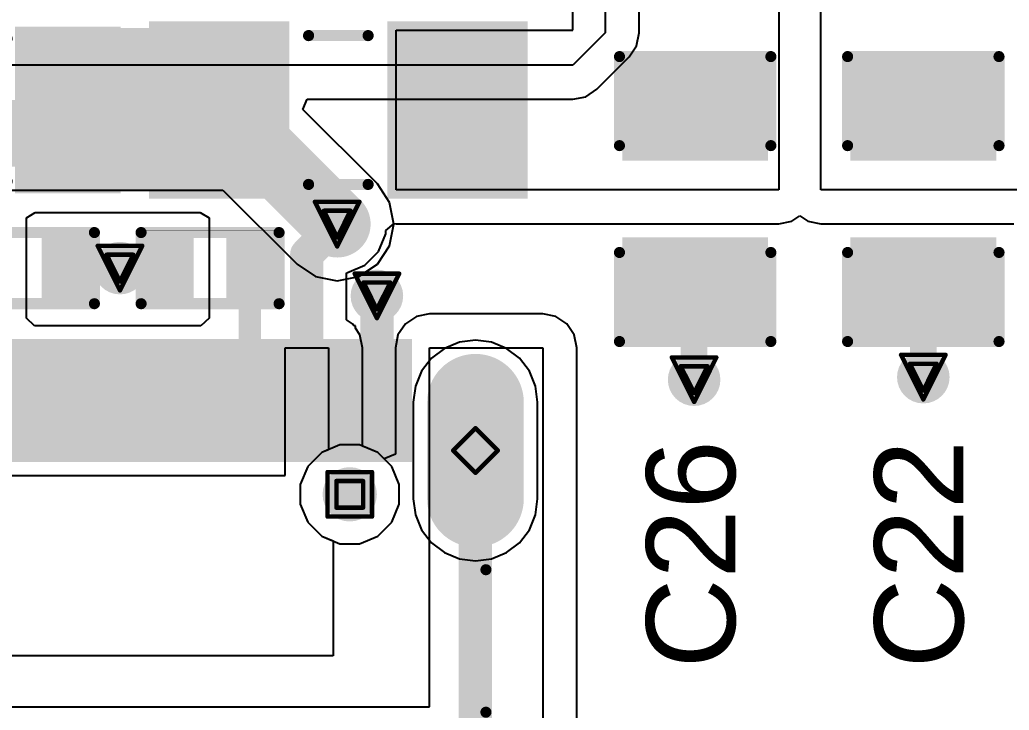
# Model space of a CAD drawing. Header units: inches. Extents: x -1 to 208, y -10 to 150.
# Drawn here: x 42.01 to 53.3, y 2.4 to 10.28 of the extents above; entities that cross this region are included whole.
import ezdxf

# ---------------------------------------------------------------- set-up
doc = ezdxf.new("R2010")
doc.units = ezdxf.units.IN
for name, color, linetype in [('Bottom Layer', 5, 'Continuous'), ('Bottom Solder', 6, 'Continuous'), ('Drill Drawing', 1, 'Continuous'), ('Multi-Layer', 9, 'Continuous'), ('Pad Holes', 156, 'Continuous'), ('Top Layer', 1, 'Continuous'), ('Top Overlay', 2, 'Continuous'), ('Top Paste', 8, 'Continuous'), ('Top Solder', 216, 'Continuous'), ('Via Holes', 16, 'Continuous')]:
    doc.layers.add(name, color=color, linetype=linetype)
doc.styles.add('Arial', font='', dxfattribs={"height": 0.2})
doc.styles.get('Arial').set_extended_font_data('Arial')

# ---------------------------------------------------------------- blocks, each defined once
blk = doc.blocks.new('R___0402_61')
at = {"layer": 'Top Layer'}
for points in [[(-0.699, -0.318), (-0.699, 0.318), (-0.241, 0.318), (-0.241, -0.318)], [(0.241, -0.318), (0.241, 0.318), (0.699, 0.318), (0.699, -0.318)]]:
    blk.add_hatch(color=1, dxfattribs=at).paths.add_polyline_path(points)
at = {"layer": 'Top Paste'}
for points in [[(-0.699, -0.318), (-0.699, 0.318), (-0.241, 0.318), (-0.241, -0.318)], [(0.241, -0.318), (0.241, 0.318), (0.699, 0.318), (0.699, -0.318)]]:
    blk.add_hatch(color=8, dxfattribs=at).paths.add_polyline_path(points)
at = {"layer": 'Top Solder'}
for points in [[(-0.754, -0.373), (-0.754, 0.373), (-0.186, 0.373), (-0.186, -0.373)], [(0.186, -0.373), (0.186, 0.373), (0.754, 0.373), (0.754, -0.373)]]:
    blk.add_hatch(color=216, dxfattribs=at).paths.add_polyline_path(points)
at = {"layer": 'Top Overlay'}
for points, const_width in [([(0.787, 0.406), (-0.787, 0.406)], 0.127), ([(-0.787, 0.406), (-0.787, -0.406)], 0.127), ([(0.787, 0.406), (0.787, -0.406)], 0.127), ([(0.787, -0.406), (-0.787, -0.406)], 0.127), ([(0.813, -0.432), (-0.813, -0.432)], 0.00323)]:
    blk.add_lwpolyline(points, dxfattribs=dict(at, const_width=const_width))
for points, const_width in [([(-0.819, 0.406, 1), (-0.756, 0.406, 1)], 0.0635), ([(-0.819, 0.406, 1), (-0.756, 0.406, 1)], 0.0635), ([(0.756, 0.406, 1), (0.819, 0.406, 1)], 0.0635), ([(0.756, 0.406, 1), (0.819, 0.406, 1)], 0.0635), ([(-0.819, -0.406, 1), (-0.756, -0.406, 1)], 0.0635), ([(-0.819, -0.406, 1), (-0.756, -0.406, 1)], 0.0635), ([(-0.814, -0.432, 1), (-0.812, -0.432, 1)], 0.00161), ([(0.756, -0.406, 1), (0.819, -0.406, 1)], 0.0635), ([(0.756, -0.406, 1), (0.819, -0.406, 1)], 0.0635), ([(0.812, -0.432, 1), (0.814, -0.432, 1)], 0.00161)]:
    blk.add_lwpolyline(points, format="xyb", close=True, dxfattribs=dict(at, const_width=const_width))
blk = doc.blocks.new('R___0402_62')
at = {"layer": 'Top Layer'}
for points in [[(-0.699, -0.318), (-0.699, 0.318), (-0.241, 0.318), (-0.241, -0.318)], [(0.241, -0.318), (0.241, 0.318), (0.699, 0.318), (0.699, -0.318)]]:
    blk.add_hatch(color=1, dxfattribs=at).paths.add_polyline_path(points)
at = {"layer": 'Top Paste'}
for points in [[(-0.699, -0.318), (-0.699, 0.318), (-0.241, 0.318), (-0.241, -0.318)], [(0.241, -0.318), (0.241, 0.318), (0.699, 0.318), (0.699, -0.318)]]:
    blk.add_hatch(color=8, dxfattribs=at).paths.add_polyline_path(points)
at = {"layer": 'Top Solder'}
for points in [[(-0.754, -0.373), (-0.754, 0.373), (-0.186, 0.373), (-0.186, -0.373)], [(0.186, -0.373), (0.186, 0.373), (0.754, 0.373), (0.754, -0.373)]]:
    blk.add_hatch(color=216, dxfattribs=at).paths.add_polyline_path(points)
at = {"layer": 'Top Overlay'}
for points, const_width in [([(-0.787, -0.406), (-0.787, 0.406)], 0.127), ([(-0.787, 0.406), (0.787, 0.406)], 0.127), ([(0.787, -0.406), (0.787, 0.406)], 0.127), ([(-0.787, -0.406), (0.787, -0.406)], 0.127), ([(-0.813, -0.432), (0.813, -0.432)], 0.00323)]:
    blk.add_lwpolyline(points, dxfattribs=dict(at, const_width=const_width))
for points, const_width in [([(-0.819, 0.406, 1), (-0.756, 0.406, 1)], 0.0635), ([(-0.819, 0.406, 1), (-0.756, 0.406, 1)], 0.0635), ([(0.756, 0.406, 1), (0.819, 0.406, 1)], 0.0635), ([(0.756, 0.406, 1), (0.819, 0.406, 1)], 0.0635), ([(-0.819, -0.406, 1), (-0.756, -0.406, 1)], 0.0635), ([(-0.819, -0.406, 1), (-0.756, -0.406, 1)], 0.0635), ([(-0.814, -0.432, 1), (-0.812, -0.432, 1)], 0.00161), ([(0.756, -0.406, 1), (0.819, -0.406, 1)], 0.0635), ([(0.756, -0.406, 1), (0.819, -0.406, 1)], 0.0635), ([(0.812, -0.432, 1), (0.814, -0.432, 1)], 0.00161)]:
    blk.add_lwpolyline(points, format="xyb", close=True, dxfattribs=dict(at, const_width=const_width))
blk = doc.blocks.new('TYPE_C_31_M_12__89')
at = {"layer": 'Bottom Layer'}
h = blk.add_hatch(color=5, dxfattribs=at)
edge = h.paths.add_edge_path()
edge.add_arc((-4.325, 2.355), 0.45, 0, 180)
edge.add_line((-4.775, 2.355), (-4.775, 1.255))
edge.add_arc((-4.325, 1.255), 0.45, 180, 360)
edge.add_line((-3.875, 1.255), (-3.875, 2.355))
h = blk.add_hatch(color=5, dxfattribs=at)
edge = h.paths.add_edge_path()
edge.add_arc((4.325, 1.255), 0.45, 180, 360)
edge.add_line((4.775, 1.255), (4.775, 2.355))
edge.add_arc((4.325, 2.355), 0.45, 0, 180)
edge.add_line((3.875, 2.355), (3.875, 1.255))
h = blk.add_hatch(color=5, dxfattribs=at)
edge = h.paths.add_edge_path()
edge.add_arc((-4.325, -2.775), 0.45, 180, 360)
edge.add_line((-3.875, -2.775), (-3.875, -1.975))
edge.add_arc((-4.325, -1.975), 0.45, 0, 180)
edge.add_line((-4.775, -1.975), (-4.775, -2.775))
h = blk.add_hatch(color=5, dxfattribs=at)
edge = h.paths.add_edge_path()
edge.add_arc((4.325, -2.775), 0.45, 180, 360)
edge.add_line((4.775, -2.775), (4.775, -1.975))
edge.add_arc((4.325, -1.975), 0.45, 0, 180)
edge.add_line((3.875, -1.975), (3.875, -2.775))
at = {"layer": 'Bottom Solder'}
h = blk.add_hatch(color=6, dxfattribs=at)
edge = h.paths.add_edge_path()
edge.add_arc((-4.325, 2.355), 0.552, 0, 180)
edge.add_line((-4.877, 2.355), (-4.877, 1.255))
edge.add_arc((-4.325, 1.255), 0.552, 180, 360)
edge.add_line((-3.773, 1.255), (-3.773, 2.355))
h = blk.add_hatch(color=6, dxfattribs=at)
edge = h.paths.add_edge_path()
edge.add_arc((4.325, 1.255), 0.552, 180, 360)
edge.add_line((4.877, 1.255), (4.877, 2.355))
edge.add_arc((4.325, 2.355), 0.552, 0, 180)
edge.add_line((3.773, 2.355), (3.773, 1.255))
h = blk.add_hatch(color=6, dxfattribs=at)
edge = h.paths.add_edge_path()
edge.add_arc((-2.89, 1.305), 0.102, 0, 360)
h = blk.add_hatch(color=6, dxfattribs=at)
edge = h.paths.add_edge_path()
edge.add_arc((2.89, 1.305), 0.102, 0, 360)
h = blk.add_hatch(color=6, dxfattribs=at)
edge = h.paths.add_edge_path()
edge.add_arc((-4.325, -2.775), 0.552, 180, 360)
edge.add_line((-3.773, -2.775), (-3.773, -1.975))
edge.add_arc((-4.325, -1.975), 0.552, 0, 180)
edge.add_line((-4.877, -1.975), (-4.877, -2.775))
h = blk.add_hatch(color=6, dxfattribs=at)
edge = h.paths.add_edge_path()
edge.add_arc((4.325, -2.775), 0.552, 180, 360)
edge.add_line((4.877, -2.775), (4.877, -1.975))
edge.add_arc((4.325, -1.975), 0.552, 0, 180)
edge.add_line((3.773, -1.975), (3.773, -2.775))
at = {"layer": 'Multi-Layer'}
h = blk.add_hatch(color=9, dxfattribs=at)
edge = h.paths.add_edge_path()
edge.add_arc((-4.325, 2.355), 0.45, 0, 180)
edge.add_line((-4.775, 2.355), (-4.775, 1.255))
edge.add_arc((-4.325, 1.255), 0.45, 180, 360)
edge.add_line((-3.875, 1.255), (-3.875, 2.355))
h = blk.add_hatch(color=9, dxfattribs=at)
edge = h.paths.add_edge_path()
edge.add_arc((4.325, 1.255), 0.45, 180, 360)
edge.add_line((4.775, 1.255), (4.775, 2.355))
edge.add_arc((4.325, 2.355), 0.45, 0, 180)
edge.add_line((3.875, 2.355), (3.875, 1.255))
h = blk.add_hatch(color=9, dxfattribs=at)
edge = h.paths.add_edge_path()
edge.add_arc((-4.325, -2.775), 0.45, 180, 360)
edge.add_line((-3.875, -2.775), (-3.875, -1.975))
edge.add_arc((-4.325, -1.975), 0.45, 0, 180)
edge.add_line((-4.775, -1.975), (-4.775, -2.775))
h = blk.add_hatch(color=9, dxfattribs=at)
edge = h.paths.add_edge_path()
edge.add_arc((4.325, -2.775), 0.45, 180, 360)
edge.add_line((4.775, -2.775), (4.775, -1.975))
edge.add_arc((4.325, -1.975), 0.45, 0, 180)
edge.add_line((3.875, -1.975), (3.875, -2.775))
at = {"layer": 'Pad Holes'}
h = blk.add_hatch(color=7, dxfattribs=at)
edge = h.paths.add_edge_path()
edge.add_arc((-4.325, 1.255), 0.3, 180, 360)
edge.add_line((-4.025, 1.255), (-4.025, 2.355))
edge.add_arc((-4.325, 2.355), 0.3, 0, 180)
edge.add_line((-4.625, 2.355), (-4.625, 1.255))
h = blk.add_hatch(color=7, dxfattribs=at)
edge = h.paths.add_edge_path()
edge.add_arc((4.325, 1.255), 0.3, 180, 360)
edge.add_line((4.625, 1.255), (4.625, 2.355))
edge.add_arc((4.325, 2.355), 0.3, 0, 180)
edge.add_line((4.025, 2.355), (4.025, 1.255))
h = blk.add_hatch(color=7, dxfattribs=at)
edge = h.paths.add_edge_path()
edge.add_arc((-2.89, 1.305), 0.31, 0, 360)
h = blk.add_hatch(color=7, dxfattribs=at)
edge = h.paths.add_edge_path()
edge.add_arc((2.89, 1.305), 0.31, 0, 360)
h = blk.add_hatch(color=7, dxfattribs=at)
edge = h.paths.add_edge_path()
edge.add_arc((-4.325, -2.775), 0.3, 180, 360)
edge.add_line((-4.025, -2.775), (-4.025, -1.975))
edge.add_arc((-4.325, -1.975), 0.3, 0, 180)
edge.add_line((-4.625, -1.975), (-4.625, -2.775))
h = blk.add_hatch(color=7, dxfattribs=at)
edge = h.paths.add_edge_path()
edge.add_arc((4.325, -2.775), 0.3, 180, 360)
edge.add_line((4.625, -2.775), (4.625, -1.975))
edge.add_arc((4.325, -1.975), 0.3, 0, 180)
edge.add_line((4.025, -1.975), (4.025, -2.775))
at = {"layer": 'Top Layer'}
for points in [[(-3.5, 2.975), (-2.9, 2.975), (-2.9, 1.775), (-3.5, 1.775)], [(-2.7, 2.975), (-2.1, 2.975), (-2.1, 1.775), (-2.7, 1.775)], [(-1.9, 2.975), (-1.6, 2.975), (-1.6, 1.775), (-1.9, 1.775)], [(-1.4, 2.975), (-1.1, 2.975), (-1.1, 1.775), (-1.4, 1.775)], [(-0.9, 2.975), (-0.6, 2.975), (-0.6, 1.775), (-0.9, 1.775)], [(-0.4, 2.975), (-0.1, 2.975), (-0.1, 1.775), (-0.4, 1.775)], [(0.4, 1.775), (0.1, 1.775), (0.1, 2.975), (0.4, 2.975)], [(0.9, 1.775), (0.6, 1.775), (0.6, 2.975), (0.9, 2.975)], [(1.4, 1.775), (1.1, 1.775), (1.1, 2.975), (1.4, 2.975)], [(1.9, 1.775), (1.6, 1.775), (1.6, 2.975), (1.9, 2.975)], [(2.7, 1.775), (2.1, 1.775), (2.1, 2.975), (2.7, 2.975)], [(2.9, 2.975), (3.5, 2.975), (3.5, 1.775), (2.9, 1.775)]]:
    blk.add_hatch(color=1, dxfattribs=at).paths.add_polyline_path(points)
h = blk.add_hatch(color=1, dxfattribs=at)
edge = h.paths.add_edge_path()
edge.add_arc((-4.325, 2.355), 0.45, 0, 180)
edge.add_line((-4.775, 2.355), (-4.775, 1.255))
edge.add_arc((-4.325, 1.255), 0.45, 180, 360)
edge.add_line((-3.875, 1.255), (-3.875, 2.355))
h = blk.add_hatch(color=1, dxfattribs=at)
edge = h.paths.add_edge_path()
edge.add_arc((4.325, 1.255), 0.45, 180, 360)
edge.add_line((4.775, 1.255), (4.775, 2.355))
edge.add_arc((4.325, 2.355), 0.45, 0, 180)
edge.add_line((3.875, 2.355), (3.875, 1.255))
h = blk.add_hatch(color=1, dxfattribs=at)
edge = h.paths.add_edge_path()
edge.add_arc((-4.325, -2.775), 0.45, 180, 360)
edge.add_line((-3.875, -2.775), (-3.875, -1.975))
edge.add_arc((-4.325, -1.975), 0.45, 0, 180)
edge.add_line((-4.775, -1.975), (-4.775, -2.775))
h = blk.add_hatch(color=1, dxfattribs=at)
edge = h.paths.add_edge_path()
edge.add_arc((4.325, -2.775), 0.45, 180, 360)
edge.add_line((4.775, -2.775), (4.775, -1.975))
edge.add_arc((4.325, -1.975), 0.45, 0, 180)
edge.add_line((3.875, -1.975), (3.875, -2.775))
at = {"layer": 'Top Paste'}
for points in [[(-3.5, 2.975), (-2.9, 2.975), (-2.9, 1.775), (-3.5, 1.775)], [(-2.7, 2.975), (-2.1, 2.975), (-2.1, 1.775), (-2.7, 1.775)], [(-1.9, 2.975), (-1.6, 2.975), (-1.6, 1.775), (-1.9, 1.775)], [(-1.4, 2.975), (-1.1, 2.975), (-1.1, 1.775), (-1.4, 1.775)], [(-0.9, 2.975), (-0.6, 2.975), (-0.6, 1.775), (-0.9, 1.775)], [(-0.4, 2.975), (-0.1, 2.975), (-0.1, 1.775), (-0.4, 1.775)], [(0.4, 1.775), (0.1, 1.775), (0.1, 2.975), (0.4, 2.975)], [(0.9, 1.775), (0.6, 1.775), (0.6, 2.975), (0.9, 2.975)], [(1.4, 1.775), (1.1, 1.775), (1.1, 2.975), (1.4, 2.975)], [(1.9, 1.775), (1.6, 1.775), (1.6, 2.975), (1.9, 2.975)], [(2.7, 1.775), (2.1, 1.775), (2.1, 2.975), (2.7, 2.975)], [(2.9, 2.975), (3.5, 2.975), (3.5, 1.775), (2.9, 1.775)]]:
    blk.add_hatch(color=8, dxfattribs=at).paths.add_polyline_path(points)
at = {"layer": 'Top Solder'}
for points in [[(-3.602, 3.077), (-2.798, 3.077), (-2.798, 1.673), (-3.602, 1.673)], [(-2.802, 3.077), (-1.998, 3.077), (-1.998, 1.673), (-2.802, 1.673)], [(-2.002, 3.077), (-1.498, 3.077), (-1.498, 1.673), (-2.002, 1.673)], [(-1.502, 3.077), (-0.998, 3.077), (-0.998, 1.673), (-1.502, 1.673)], [(-1.002, 3.077), (-0.498, 3.077), (-0.498, 1.673), (-1.002, 1.673)], [(-0.502, 3.077), (0.002, 3.077), (0.002, 1.673), (-0.502, 1.673)], [(0.502, 1.673), (-0.002, 1.673), (-0.002, 3.077), (0.502, 3.077)], [(1.002, 1.673), (0.498, 1.673), (0.498, 3.077), (1.002, 3.077)], [(1.502, 1.673), (0.998, 1.673), (0.998, 3.077), (1.502, 3.077)], [(2.002, 1.673), (1.498, 1.673), (1.498, 3.077), (2.002, 3.077)], [(2.802, 1.673), (1.998, 1.673), (1.998, 3.077), (2.802, 3.077)], [(2.798, 3.077), (3.602, 3.077), (3.602, 1.673), (2.798, 1.673)]]:
    blk.add_hatch(color=216, dxfattribs=at).paths.add_polyline_path(points)
h = blk.add_hatch(color=216, dxfattribs=at)
edge = h.paths.add_edge_path()
edge.add_arc((-4.325, 2.355), 0.552, 0, 180)
edge.add_line((-4.877, 2.355), (-4.877, 1.255))
edge.add_arc((-4.325, 1.255), 0.552, 180, 360)
edge.add_line((-3.773, 1.255), (-3.773, 2.355))
h = blk.add_hatch(color=216, dxfattribs=at)
edge = h.paths.add_edge_path()
edge.add_arc((4.325, 1.255), 0.552, 180, 360)
edge.add_line((4.877, 1.255), (4.877, 2.355))
edge.add_arc((4.325, 2.355), 0.552, 0, 180)
edge.add_line((3.773, 2.355), (3.773, 1.255))
h = blk.add_hatch(color=216, dxfattribs=at)
edge = h.paths.add_edge_path()
edge.add_arc((-2.89, 1.305), 0.102, 0, 360)
h = blk.add_hatch(color=216, dxfattribs=at)
edge = h.paths.add_edge_path()
edge.add_arc((2.89, 1.305), 0.102, 0, 360)
h = blk.add_hatch(color=216, dxfattribs=at)
edge = h.paths.add_edge_path()
edge.add_arc((-4.325, -2.775), 0.552, 180, 360)
edge.add_line((-3.773, -2.775), (-3.773, -1.975))
edge.add_arc((-4.325, -1.975), 0.552, 0, 180)
edge.add_line((-4.877, -1.975), (-4.877, -2.775))
h = blk.add_hatch(color=216, dxfattribs=at)
edge = h.paths.add_edge_path()
edge.add_arc((4.325, -2.775), 0.552, 180, 360)
edge.add_line((4.877, -2.775), (4.877, -1.975))
edge.add_arc((4.325, -1.975), 0.552, 0, 180)
edge.add_line((3.773, -1.975), (3.773, -2.775))
at = {"layer": 'Top Overlay', "const_width": 0.127}
for points in [[(-4.445, -1.181), (-4.445, 0.445)], [(4.445, -1.181), (4.445, 0.445)], [(-4.495, -3.569), (4.495, -3.569)]]:
    blk.add_lwpolyline(points, dxfattribs=at)
at = {"layer": 'Top Overlay', "const_width": 0.0635}
for points in [[(-4.476, 0.445, 1), (-4.413, 0.445, 1)], [(4.413, 0.445, 1), (4.476, 0.445, 1)], [(-4.476, -1.181, 1), (-4.413, -1.181, 1)], [(4.413, -1.181, 1), (4.476, -1.181, 1)], [(-4.527, -3.569, 1), (-4.464, -3.569, 1)], [(4.464, -3.569, 1), (4.527, -3.569, 1)]]:
    blk.add_lwpolyline(points, format="xyb", close=True, dxfattribs=at)
blk = doc.blocks.new('IND_1206_98')
at = {"layer": 'Top Layer'}
for points in [[(-2.06, 0.91), (-0.66, 0.91), (-0.66, -0.91), (-2.06, -0.91)], [(0.66, 0.91), (2.06, 0.91), (2.06, -0.91), (0.66, -0.91)]]:
    blk.add_hatch(color=1, dxfattribs=at).paths.add_polyline_path(points)
at = {"layer": 'Top Paste'}
for points in [[(-2.06, 0.91), (-0.66, 0.91), (-0.66, -0.91), (-2.06, -0.91)], [(0.66, 0.91), (2.06, 0.91), (2.06, -0.91), (0.66, -0.91)]]:
    blk.add_hatch(color=8, dxfattribs=at).paths.add_polyline_path(points)
at = {"layer": 'Top Solder'}
for points in [[(-2.162, 1.012), (-0.558, 1.012), (-0.558, -1.012), (-2.162, -1.012)], [(0.558, 1.012), (2.162, 1.012), (2.162, -1.012), (0.558, -1.012)]]:
    blk.add_hatch(color=216, dxfattribs=at).paths.add_polyline_path(points)
at = {"layer": 'Top Overlay', "const_width": 0.127}
for points in [[(-0.34, 0.849), (0.34, 0.849)], [(-0.34, -0.849), (0.34, -0.849)]]:
    blk.add_lwpolyline(points, dxfattribs=at)
at = {"layer": 'Top Overlay', "const_width": 0.0635}
for points in [[(-0.372, 0.849, 1), (-0.308, 0.849, 1)], [(0.308, 0.849, 1), (0.372, 0.849, 1)], [(-0.372, -0.849, 1), (-0.308, -0.849, 1)], [(0.308, -0.849, 1), (0.372, -0.849, 1)]]:
    blk.add_lwpolyline(points, format="xyb", close=True, dxfattribs=at)
blk = doc.blocks.new('F____0805_99')
at = {"layer": 'Top Layer'}
for points in [[(-0.6, -0.85), (-1.6, -0.85), (-1.6, 0.85), (-0.6, 0.85)], [(1.6, -0.85), (0.6, -0.85), (0.6, 0.85), (1.6, 0.85)]]:
    blk.add_hatch(color=1, dxfattribs=at).paths.add_polyline_path(points)
at = {"layer": 'Top Paste'}
for points in [[(-0.6, -0.85), (-1.6, -0.85), (-1.6, 0.85), (-0.6, 0.85)], [(1.6, -0.85), (0.6, -0.85), (0.6, 0.85), (1.6, 0.85)]]:
    blk.add_hatch(color=8, dxfattribs=at).paths.add_polyline_path(points)
at = {"layer": 'Top Solder'}
for points in [[(-0.498, -0.952), (-1.702, -0.952), (-1.702, 0.952), (-0.498, 0.952)], [(1.702, -0.952), (0.498, -0.952), (0.498, 0.952), (1.702, 0.952)]]:
    blk.add_hatch(color=216, dxfattribs=at).paths.add_polyline_path(points)
at = {"layer": 'Top Overlay', "const_width": 0.127}
for points in [[(-0.406, 0.813), (0.406, 0.813)], [(-0.406, -0.813), (0.406, -0.813)]]:
    blk.add_lwpolyline(points, dxfattribs=at)
at = {"layer": 'Top Overlay', "const_width": 0.0635}
for points in [[(-0.438, 0.813, 1), (-0.375, 0.813, 1)], [(0.375, 0.813, 1), (0.438, 0.813, 1)], [(-0.438, -0.813, 1), (-0.375, -0.813, 1)], [(0.375, -0.813, 1), (0.438, -0.813, 1)]]:
    blk.add_lwpolyline(points, format="xyb", close=True, dxfattribs=at)
blk = doc.blocks.new('C___0805_169')
at = {"layer": 'Top Layer'}
for points in [[(-1.524, 0.762), (-0.508, 0.762), (-0.508, -0.762), (-1.524, -0.762)], [(0.508, 0.762), (1.524, 0.762), (1.524, -0.762), (0.508, -0.762)]]:
    blk.add_hatch(color=1, dxfattribs=at).paths.add_polyline_path(points)
at = {"layer": 'Top Paste'}
for points in [[(-1.524, 0.762), (-0.508, 0.762), (-0.508, -0.762), (-1.524, -0.762)], [(0.508, 0.762), (1.524, 0.762), (1.524, -0.762), (0.508, -0.762)]]:
    blk.add_hatch(color=8, dxfattribs=at).paths.add_polyline_path(points)
at = {"layer": 'Top Solder'}
for points in [[(-1.594, 0.832), (-0.438, 0.832), (-0.438, -0.832), (-1.594, -0.832)], [(0.438, 0.832), (1.594, 0.832), (1.594, -0.832), (0.438, -0.832)]]:
    blk.add_hatch(color=216, dxfattribs=at).paths.add_polyline_path(points)
at = {"layer": 'Top Overlay', "const_width": 0.127}
for points in [[(-1.626, 0.864), (-0.61, 0.864)], [(-1.626, 0.864), (-1.626, -0.864)], [(0.61, 0.864), (1.626, 0.864)], [(1.626, 0.864), (1.626, -0.864)], [(-1.626, -0.864), (-0.61, -0.864)], [(0.61, -0.864), (1.626, -0.864)]]:
    blk.add_lwpolyline(points, dxfattribs=at)
at = {"layer": 'Top Overlay', "const_width": 0.0635}
for points in [[(-1.657, 0.864, 1), (-1.594, 0.864, 1)], [(-1.657, 0.864, 1), (-1.594, 0.864, 1)], [(-0.641, 0.864, 1), (-0.578, 0.864, 1)], [(0.578, 0.864, 1), (0.641, 0.864, 1)], [(1.594, 0.864, 1), (1.657, 0.864, 1)], [(1.594, 0.864, 1), (1.657, 0.864, 1)], [(-1.657, -0.864, 1), (-1.594, -0.864, 1)], [(-1.657, -0.864, 1), (-1.594, -0.864, 1)], [(-0.641, -0.864, 1), (-0.578, -0.864, 1)], [(0.578, -0.864, 1), (0.641, -0.864, 1)], [(1.594, -0.864, 1), (1.657, -0.864, 1)], [(1.594, -0.864, 1), (1.657, -0.864, 1)]]:
    blk.add_lwpolyline(points, format="xyb", close=True, dxfattribs=at)
blk = doc.blocks.new('C___0805_173')
at = {"layer": 'Top Layer'}
for points in [[(-1.524, 0.762), (-0.508, 0.762), (-0.508, -0.762), (-1.524, -0.762)], [(0.508, 0.762), (1.524, 0.762), (1.524, -0.762), (0.508, -0.762)]]:
    blk.add_hatch(color=1, dxfattribs=at).paths.add_polyline_path(points)
at = {"layer": 'Top Paste'}
for points in [[(-1.524, 0.762), (-0.508, 0.762), (-0.508, -0.762), (-1.524, -0.762)], [(0.508, 0.762), (1.524, 0.762), (1.524, -0.762), (0.508, -0.762)]]:
    blk.add_hatch(color=8, dxfattribs=at).paths.add_polyline_path(points)
at = {"layer": 'Top Solder'}
for points in [[(-1.594, 0.832), (-0.438, 0.832), (-0.438, -0.832), (-1.594, -0.832)], [(0.438, 0.832), (1.594, 0.832), (1.594, -0.832), (0.438, -0.832)]]:
    blk.add_hatch(color=216, dxfattribs=at).paths.add_polyline_path(points)
at = {"layer": 'Top Overlay', "const_width": 0.127}
for points in [[(-1.626, 0.864), (-1.626, -0.864)], [(-1.626, 0.864), (-0.61, 0.864)], [(0.61, 0.864), (1.626, 0.864)], [(1.626, 0.864), (1.626, -0.864)], [(-1.626, -0.864), (-0.61, -0.864)], [(0.61, -0.864), (1.626, -0.864)]]:
    blk.add_lwpolyline(points, dxfattribs=at)
at = {"layer": 'Top Overlay', "const_width": 0.0635}
for points in [[(-1.657, 0.864, 1), (-1.594, 0.864, 1)], [(-1.657, 0.864, 1), (-1.594, 0.864, 1)], [(-0.641, 0.864, 1), (-0.578, 0.864, 1)], [(0.578, 0.864, 1), (0.641, 0.864, 1)], [(1.594, 0.864, 1), (1.657, 0.864, 1)], [(1.594, 0.864, 1), (1.657, 0.864, 1)], [(-1.657, -0.864, 1), (-1.594, -0.864, 1)], [(-1.657, -0.864, 1), (-1.594, -0.864, 1)], [(-0.641, -0.864, 1), (-0.578, -0.864, 1)], [(0.578, -0.864, 1), (0.641, -0.864, 1)], [(1.594, -0.864, 1), (1.657, -0.864, 1)], [(1.594, -0.864, 1), (1.657, -0.864, 1)]]:
    blk.add_lwpolyline(points, format="xyb", close=True, dxfattribs=at)

msp = doc.modelspace()

# ---------------------------------------------------------------- hatches: boundary and pattern name
at = {"layer": 'Bottom Layer'}
h = msp.add_hatch(color=5, dxfattribs=at)
edge = h.paths.add_edge_path()
edge.add_arc((45.634, 7.947), 0.3, 0, 360)
h = msp.add_hatch(color=5, dxfattribs=at)
edge = h.paths.add_edge_path()
edge.add_arc((43.154, 7.445), 0.3, 0, 360)
h = msp.add_hatch(color=5, dxfattribs=at)
edge = h.paths.add_edge_path()
edge.add_arc((46.087, 7.128), 0.3, 0, 360)
h = msp.add_hatch(color=5, dxfattribs=at)
edge = h.paths.add_edge_path()
edge.add_arc((49.708, 6.172), 0.3, 0, 360)
h = msp.add_hatch(color=5, dxfattribs=at)
edge = h.paths.add_edge_path()
edge.add_arc((52.324, 6.201), 0.3, 0, 360)
at = {"layer": 'Top Layer'}
msp.add_hatch(color=1, dxfattribs=at).paths.add_polyline_path([(42.06, 8.339), (44.987, 8.339), (44.987, 10.185), (42.06, 10.185)])
h = msp.add_hatch(color=1, dxfattribs=at)
edge = h.paths.add_edge_path()
edge.add_arc((45.634, 7.947), 0.3, 0, 360)
h = msp.add_hatch(color=1, dxfattribs=at)
edge = h.paths.add_edge_path()
edge.add_arc((43.154, 7.445), 0.3, 0, 360)
h = msp.add_hatch(color=1, dxfattribs=at)
edge = h.paths.add_edge_path()
edge.add_arc((46.087, 7.128), 0.3, 0, 360)
h = msp.add_hatch(color=1, dxfattribs=at)
edge = h.paths.add_edge_path()
edge.add_arc((49.708, 6.172), 0.3, 0, 360)
h = msp.add_hatch(color=1, dxfattribs=at)
edge = h.paths.add_edge_path()
edge.add_arc((52.324, 6.201), 0.3, 0, 360)
at = {"layer": 'Via Holes'}
h = msp.add_hatch(color=7, dxfattribs=at)
edge = h.paths.add_edge_path()
edge.add_arc((45.634, 7.947), 0.15, 0, 360)
h = msp.add_hatch(color=7, dxfattribs=at)
edge = h.paths.add_edge_path()
edge.add_arc((43.154, 7.445), 0.15, 0, 360)
h = msp.add_hatch(color=7, dxfattribs=at)
edge = h.paths.add_edge_path()
edge.add_arc((46.087, 7.128), 0.15, 0, 360)
h = msp.add_hatch(color=7, dxfattribs=at)
edge = h.paths.add_edge_path()
edge.add_arc((52.324, 6.201), 0.15, 0, 360)
h = msp.add_hatch(color=7, dxfattribs=at)
edge = h.paths.add_edge_path()
edge.add_arc((49.708, 6.172), 0.15, 0, 360)

# ---------------------------------------------------------------- linework, layer by layer
at = {"layer": 'Bottom Layer'}
for p, q in [((48.692, 10.937), (48.692, 10.128)), ((49.08, 10.128), (49.08, 10.937)), ((48.692, 10.128), (48.323, 9.759)), ((49.051, 9.98), (49.08, 10.128)), ((48.966, 9.854), (49.051, 9.98)), ((48.598, 9.485), (48.966, 9.854)), ((48.323, 9.759), (8.23, 9.759)), ((48.323, 9.371), (48.472, 9.401)), ((48.472, 9.401), (48.598, 9.485)), ((45.243, 9.254), (45.292, 9.371)), ((45.292, 9.371), (48.323, 9.371)), ((46.092, 8.405), (45.243, 9.254)), ((46.232, 8.195), (46.092, 8.405)), ((38.881, 8.336), (44.329, 8.336)), ((44.329, 8.336), (45.176, 7.49)), ((46.281, 7.947), (46.232, 8.195)), ((46.232, 7.7), (46.281, 7.947)), ((46.092, 7.49), (46.232, 7.7)), ((45.176, 7.49), (45.386, 7.349)), ((45.882, 7.349), (46.092, 7.49)), ((45.386, 7.349), (45.634, 7.3)), ((45.634, 7.3), (45.882, 7.349)), ((47.029, 6.6), (46.857, 6.529)), ((47.212, 6.624), (47.029, 6.6)), ((47.396, 6.6), (47.212, 6.624)), ((47.567, 6.529), (47.396, 6.6)), ((46.857, 6.529), (46.71, 6.416)), ((47.714, 6.416), (47.567, 6.529)), ((46.71, 6.416), (46.597, 6.269)), ((47.827, 6.269), (47.714, 6.416)), ((46.597, 6.269), (46.526, 6.098)), ((47.898, 6.098), (47.827, 6.269)), ((46.526, 6.098), (46.502, 5.914)), ((47.922, 5.914), (47.898, 6.098)), ((46.502, 5.914), (46.502, 4.814)), ((47.922, 4.814), (47.922, 5.914)), ((45.665, 5.428), (45.458, 5.342)), ((45.89, 5.428), (45.665, 5.428)), ((46.097, 5.342), (45.89, 5.428)), ((45.458, 5.342), (45.299, 5.183)), ((46.256, 5.183), (46.097, 5.342)), ((45.299, 5.183), (45.213, 4.976)), ((46.341, 4.976), (46.256, 5.183)), ((45.213, 4.976), (45.213, 4.752)), ((46.341, 4.752), (46.341, 4.976)), ((45.213, 4.752), (45.299, 4.545)), ((46.256, 4.545), (46.341, 4.752)), ((46.502, 4.814), (46.526, 4.63)), ((47.898, 4.63), (47.922, 4.814)), ((45.299, 4.545), (45.458, 4.386)), ((46.097, 4.386), (46.256, 4.545)), ((46.526, 4.63), (46.597, 4.459)), ((47.827, 4.459), (47.898, 4.63)), ((46.597, 4.459), (46.71, 4.312)), ((47.714, 4.312), (47.827, 4.459)), ((45.458, 4.386), (45.665, 4.3)), ((45.665, 4.3), (45.89, 4.3)), ((45.89, 4.3), (46.097, 4.386)), ((46.71, 4.312), (46.857, 4.199)), ((47.567, 4.199), (47.714, 4.312)), ((46.857, 4.199), (47.029, 4.128)), ((47.396, 4.128), (47.567, 4.199)), ((47.029, 4.128), (47.212, 4.104)), ((47.212, 4.104), (47.396, 4.128))]:
    msp.add_line(p, q, dxfattribs=at)
at = {"layer": 'Bottom Layer', "const_width": 0.762}
for points in [[(38.881, 8.984), (44.598, 8.984)], [(44.598, 8.984), (45.634, 7.947)]]:
    msp.add_lwpolyline(points, dxfattribs=at)
at = {"layer": 'Bottom Layer', "const_width": 0.381}
for points in [[(44.407, 8.984, 1), (44.788, 8.984, 1)], [(44.407, 8.984, 1), (44.788, 8.984, 1)], [(45.444, 7.947, 1), (45.825, 7.947, 1)]]:
    msp.add_lwpolyline(points, format="xyb", close=True, dxfattribs=at)
at = {"layer": 'Drill Drawing', "const_width": 0.0508}
for points in [[(45.38, 8.201), (45.888, 8.201)], [(45.38, 8.201), (45.634, 7.693)], [(45.634, 7.693), (45.888, 8.201)], [(45.482, 8.1), (45.786, 8.1)], [(45.482, 8.1), (45.634, 7.795)], [(45.634, 7.795), (45.786, 8.1)], [(42.9, 7.699), (43.408, 7.699)], [(42.9, 7.699), (43.154, 7.191)], [(43.154, 7.191), (43.408, 7.699)], [(43.002, 7.598), (43.307, 7.598)], [(43.002, 7.598), (43.154, 7.293)], [(43.154, 7.293), (43.307, 7.598)], [(45.833, 7.382), (46.341, 7.382)], [(45.833, 7.382), (46.087, 6.874)], [(46.087, 6.874), (46.341, 7.382)], [(45.935, 7.28), (46.24, 7.28)], [(45.935, 7.28), (46.087, 6.975)], [(46.087, 6.975), (46.24, 7.28)], [(49.454, 6.426), (49.962, 6.426)], [(49.454, 6.426), (49.708, 5.918)], [(49.708, 5.918), (49.962, 6.426)], [(52.07, 6.455), (52.578, 6.455)], [(52.07, 6.455), (52.324, 5.947)], [(52.324, 5.947), (52.578, 6.455)], [(49.555, 6.325), (49.86, 6.325)], [(49.555, 6.325), (49.708, 6.02)], [(49.708, 6.02), (49.86, 6.325)], [(52.172, 6.353), (52.476, 6.353)], [(52.172, 6.353), (52.324, 6.048)], [(52.324, 6.048), (52.476, 6.353)], [(46.958, 5.364), (47.212, 5.618)], [(47.212, 5.618), (47.466, 5.364)], [(46.958, 5.364), (47.212, 5.11)], [(47.212, 5.11), (47.466, 5.364)], [(45.523, 5.118), (46.031, 5.118)], [(45.523, 4.61), (45.523, 5.118)], [(46.031, 4.61), (46.031, 5.118)], [(45.625, 5.016), (45.93, 5.016)], [(45.625, 4.712), (45.625, 5.016)], [(45.93, 4.712), (45.93, 5.016)], [(45.523, 4.61), (46.031, 4.61)], [(45.625, 4.712), (45.93, 4.712)]]:
    msp.add_lwpolyline(points, dxfattribs=at)
at = {"layer": 'Drill Drawing', "const_width": 0.0254}
for points in [[(45.367, 8.201, 1), (45.393, 8.201, 1)], [(45.367, 8.201, 1), (45.393, 8.201, 1)], [(45.875, 8.201, 1), (45.901, 8.201, 1)], [(45.875, 8.201, 1), (45.901, 8.201, 1)], [(45.469, 8.1, 1), (45.494, 8.1, 1)], [(45.469, 8.1, 1), (45.494, 8.1, 1)], [(45.774, 8.1, 1), (45.799, 8.1, 1)], [(45.774, 8.1, 1), (45.799, 8.1, 1)], [(45.621, 7.795, 1), (45.647, 7.795, 1)], [(45.621, 7.795, 1), (45.647, 7.795, 1)], [(42.887, 7.699, 1), (42.913, 7.699, 1)], [(42.887, 7.699, 1), (42.913, 7.699, 1)], [(43.395, 7.699, 1), (43.421, 7.699, 1)], [(43.395, 7.699, 1), (43.421, 7.699, 1)], [(45.621, 7.693, 1), (45.647, 7.693, 1)], [(45.621, 7.693, 1), (45.647, 7.693, 1)], [(42.989, 7.598, 1), (43.014, 7.598, 1)], [(42.989, 7.598, 1), (43.014, 7.598, 1)], [(43.294, 7.598, 1), (43.319, 7.598, 1)], [(43.294, 7.598, 1), (43.319, 7.598, 1)], [(45.821, 7.382, 1), (45.846, 7.382, 1)], [(45.821, 7.382, 1), (45.846, 7.382, 1)], [(46.329, 7.382, 1), (46.354, 7.382, 1)], [(46.329, 7.382, 1), (46.354, 7.382, 1)], [(43.141, 7.293, 1), (43.167, 7.293, 1)], [(43.141, 7.293, 1), (43.167, 7.293, 1)], [(45.922, 7.28, 1), (45.948, 7.28, 1)], [(45.922, 7.28, 1), (45.948, 7.28, 1)], [(46.227, 7.28, 1), (46.252, 7.28, 1)], [(46.227, 7.28, 1), (46.252, 7.28, 1)], [(43.141, 7.191, 1), (43.167, 7.191, 1)], [(43.141, 7.191, 1), (43.167, 7.191, 1)], [(46.075, 6.975, 1), (46.1, 6.975, 1)], [(46.075, 6.975, 1), (46.1, 6.975, 1)], [(46.075, 6.874, 1), (46.1, 6.874, 1)], [(46.075, 6.874, 1), (46.1, 6.874, 1)], [(49.441, 6.426, 1), (49.467, 6.426, 1)], [(49.441, 6.426, 1), (49.467, 6.426, 1)], [(49.949, 6.426, 1), (49.974, 6.426, 1)], [(49.949, 6.426, 1), (49.974, 6.426, 1)], [(52.057, 6.455, 1), (52.083, 6.455, 1)], [(52.057, 6.455, 1), (52.083, 6.455, 1)], [(52.565, 6.455, 1), (52.591, 6.455, 1)], [(52.565, 6.455, 1), (52.591, 6.455, 1)], [(49.543, 6.325, 1), (49.568, 6.325, 1)], [(49.543, 6.325, 1), (49.568, 6.325, 1)], [(49.847, 6.325, 1), (49.873, 6.325, 1)], [(49.847, 6.325, 1), (49.873, 6.325, 1)], [(52.159, 6.353, 1), (52.184, 6.353, 1)], [(52.159, 6.353, 1), (52.184, 6.353, 1)], [(52.464, 6.353, 1), (52.489, 6.353, 1)], [(52.464, 6.353, 1), (52.489, 6.353, 1)], [(49.695, 6.02, 1), (49.72, 6.02, 1)], [(49.695, 6.02, 1), (49.72, 6.02, 1)], [(52.311, 6.048, 1), (52.337, 6.048, 1)], [(52.311, 6.048, 1), (52.337, 6.048, 1)], [(49.695, 5.918, 1), (49.72, 5.918, 1)], [(49.695, 5.918, 1), (49.72, 5.918, 1)], [(52.311, 5.947, 1), (52.337, 5.947, 1)], [(52.311, 5.947, 1), (52.337, 5.947, 1)], [(47.2, 5.618, 1), (47.225, 5.618, 1)], [(47.2, 5.618, 1), (47.225, 5.618, 1)], [(46.946, 5.364, 1), (46.971, 5.364, 1)], [(46.946, 5.364, 1), (46.971, 5.364, 1)], [(47.454, 5.364, 1), (47.479, 5.364, 1)], [(47.454, 5.364, 1), (47.479, 5.364, 1)], [(45.511, 5.118, 1), (45.536, 5.118, 1)], [(45.511, 5.118, 1), (45.536, 5.118, 1)], [(46.019, 5.118, 1), (46.044, 5.118, 1)], [(46.019, 5.118, 1), (46.044, 5.118, 1)], [(47.2, 5.11, 1), (47.225, 5.11, 1)], [(47.2, 5.11, 1), (47.225, 5.11, 1)], [(45.612, 5.016, 1), (45.638, 5.016, 1)], [(45.612, 5.016, 1), (45.638, 5.016, 1)], [(45.917, 5.016, 1), (45.942, 5.016, 1)], [(45.917, 5.016, 1), (45.942, 5.016, 1)], [(45.511, 4.61, 1), (45.536, 4.61, 1)], [(45.511, 4.61, 1), (45.536, 4.61, 1)], [(45.612, 4.712, 1), (45.638, 4.712, 1)], [(45.612, 4.712, 1), (45.638, 4.712, 1)], [(45.917, 4.712, 1), (45.942, 4.712, 1)], [(45.917, 4.712, 1), (45.942, 4.712, 1)], [(46.019, 4.61, 1), (46.044, 4.61, 1)], [(46.019, 4.61, 1), (46.044, 4.61, 1)]]:
    msp.add_lwpolyline(points, format="xyb", close=True, dxfattribs=at)
at = {"layer": 'Top Layer'}
for p, q in [((51.156, 8.339), (51.156, 13.388)), ((48.323, 10.159), (48.323, 12.864)), ((50.673, 12.864), (50.673, 8.339)), ((46.307, 8.339), (46.307, 10.159)), ((46.307, 10.159), (48.323, 10.159)), ((50.673, 8.339), (46.307, 8.339)), ((53.746, 8.339), (51.156, 8.339)), ((42.087, 8.017), (42.188, 8.08)), ((42.188, 8.08), (44.07, 8.08)), ((44.07, 8.08), (44.171, 8.017)), ((50.822, 7.98), (50.914, 8.042)), ((50.914, 8.042), (51.007, 7.98)), ((42.087, 6.874), (42.087, 8.017)), ((44.171, 8.017), (44.171, 6.874)), ((46.188, 7.874), (46.286, 7.954)), ((46.286, 7.954), (46.307, 7.95)), ((46.307, 7.95), (50.673, 7.95)), ((50.673, 7.95), (50.822, 7.98)), ((51.007, 7.98), (51.156, 7.95)), ((51.156, 7.95), (53.358, 7.95)), ((46.104, 7.634), (46.188, 7.837)), ((46.188, 7.837), (46.188, 7.874)), ((45.948, 7.478), (46.104, 7.634)), ((45.744, 7.393), (45.948, 7.478)), ((45.741, 6.854), (45.741, 7.393)), ((45.741, 7.393), (45.744, 7.393)), ((46.538, 6.893), (46.412, 6.809)), ((46.686, 6.922), (46.538, 6.893)), ((47.981, 6.922), (46.686, 6.922)), ((48.129, 6.893), (47.981, 6.922)), ((48.255, 6.809), (48.129, 6.893)), ((42.179, 6.788), (42.087, 6.874)), ((44.079, 6.788), (42.179, 6.788)), ((44.171, 6.874), (44.079, 6.788)), ((45.808, 6.809), (45.741, 6.854)), ((45.822, 6.788), (45.808, 6.809)), ((45.841, 6.788), (45.822, 6.788)), ((45.841, 6.759), (45.841, 6.788)), ((46.412, 6.809), (46.327, 6.683)), ((48.339, 6.683), (48.255, 6.809)), ((45.892, 6.683), (45.841, 6.759)), ((45.922, 6.534), (45.892, 6.683)), ((46.327, 6.683), (46.298, 6.534)), ((48.369, 6.534), (48.339, 6.683)), ((45.041, 5.08), (45.041, 6.534)), ((45.041, 6.534), (45.533, 6.534)), ((45.533, 6.534), (45.533, 5.373)), ((45.922, 5.415), (45.922, 6.534)), ((46.298, 6.534), (46.298, 5.321)), ((46.686, 2.44), (46.686, 6.534)), ((46.686, 6.534), (47.981, 6.534)), ((47.981, 6.534), (47.981, 0.259)), ((48.369, 0.259), (48.369, 6.534)), ((45.458, 5.342), (45.299, 5.183)), ((45.533, 5.373), (45.458, 5.342)), ((46.097, 5.342), (45.922, 5.415)), ((46.171, 5.268), (46.097, 5.342)), ((46.298, 5.321), (46.171, 5.268)), ((45.299, 5.183), (45.213, 4.976)), ((40.733, 5.08), (45.041, 5.08)), ((45.213, 4.976), (45.213, 4.752)), ((45.213, 4.752), (45.299, 4.545)), ((45.299, 4.545), (45.458, 4.386)), ((45.458, 4.386), (45.587, 4.332)), ((45.587, 4.332), (45.587, 3.023)), ((45.587, 3.023), (40.187, 3.023)), ((39.119, 2.44), (46.686, 2.44))]:
    msp.add_line(p, q, dxfattribs=at)
for points, const_width in [([(45.287, 7.601), (45.634, 7.947)], 0.381), ([(45.287, 5.934), (45.287, 7.601)], 0.381), ([(42.595, 7.445), (43.154, 7.445)], 0.381), ([(43.154, 7.445), (43.713, 7.445)], 0.381), ([(43.713, 7.417), (43.713, 7.445)], 0.381), ([(44.637, 5.934), (44.637, 7.417)], 0.254), ([(49.708, 6.172), (49.708, 7.204)], 0.305), ([(52.324, 6.201), (52.324, 7.217)], 0.305), ([(46.087, 5.934), (46.087, 7.128)], 0.381), ([(47.212, 1.184), (47.212, 5.364)], 0.381)]:
    msp.add_lwpolyline(points, dxfattribs=dict(at, const_width=const_width))
for points, const_width in [([(45.539, 7.947, 1), (45.729, 7.947, 1)], 0.191), ([(45.192, 7.601, 1), (45.383, 7.601, 1)], 0.191), ([(45.192, 7.601, 1), (45.383, 7.601, 1)], 0.191), ([(42.5, 7.445, 1), (42.691, 7.445, 1)], 0.191), ([(43.059, 7.445, 1), (43.249, 7.445, 1)], 0.191), ([(43.059, 7.445, 1), (43.249, 7.445, 1)], 0.191), ([(43.618, 7.445, 1), (43.809, 7.445, 1)], 0.191), ([(43.618, 7.445, 1), (43.809, 7.445, 1)], 0.191), ([(43.618, 7.417, 1), (43.809, 7.417, 1)], 0.191), ([(44.574, 7.417, 1), (44.701, 7.417, 1)], 0.127), ([(49.632, 7.204, 1), (49.784, 7.204, 1)], 0.152), ([(52.248, 7.217, 1), (52.4, 7.217, 1)], 0.152), ([(45.992, 7.128, 1), (46.183, 7.128, 1)], 0.191), ([(49.632, 6.172, 1), (49.784, 6.172, 1)], 0.152), ([(52.248, 6.201, 1), (52.4, 6.201, 1)], 0.152), ([(45.192, 5.934, 1), (45.383, 5.934, 1)], 0.191), ([(45.992, 5.934, 1), (46.183, 5.934, 1)], 0.191), ([(44.574, 5.934, 1), (44.701, 5.934, 1)], 0.127), ([(47.117, 5.364, 1), (47.308, 5.364, 1)], 0.191)]:
    msp.add_lwpolyline(points, format="xyb", close=True, dxfattribs=dict(at, const_width=const_width))

# ---------------------------------------------------------------- block references
for name, p in [('F____0805_99', (41.46, 9.249)), ('IND_1206_98', (45.647, 9.249)), ('R___0402_62', (42.075, 7.445)), ('TYPE_C_31_M_12__89', (42.887, 3.559))]:
    msp.add_blockref(name, p)
for name, p, rotation in [('C___0805_169', (49.72, 8.233), 90), ('C___0805_173', (52.324, 8.233), 90), ('R___0402_61', (44.183, 7.445), 180)]:
    msp.add_blockref(name, p, dxfattribs=dict(rotation=rotation))

# ---------------------------------------------------------------- texts
at = {"layer": 'Top Overlay', "style": 'Arial'}
for s, p in [('C26', (50.177, 2.878)), ('C22', (52.781, 2.878))]:
    msp.add_text(s, height=1.016, rotation=90, dxfattribs=at).set_placement(p)

doc.saveas('drawing.dxf')
